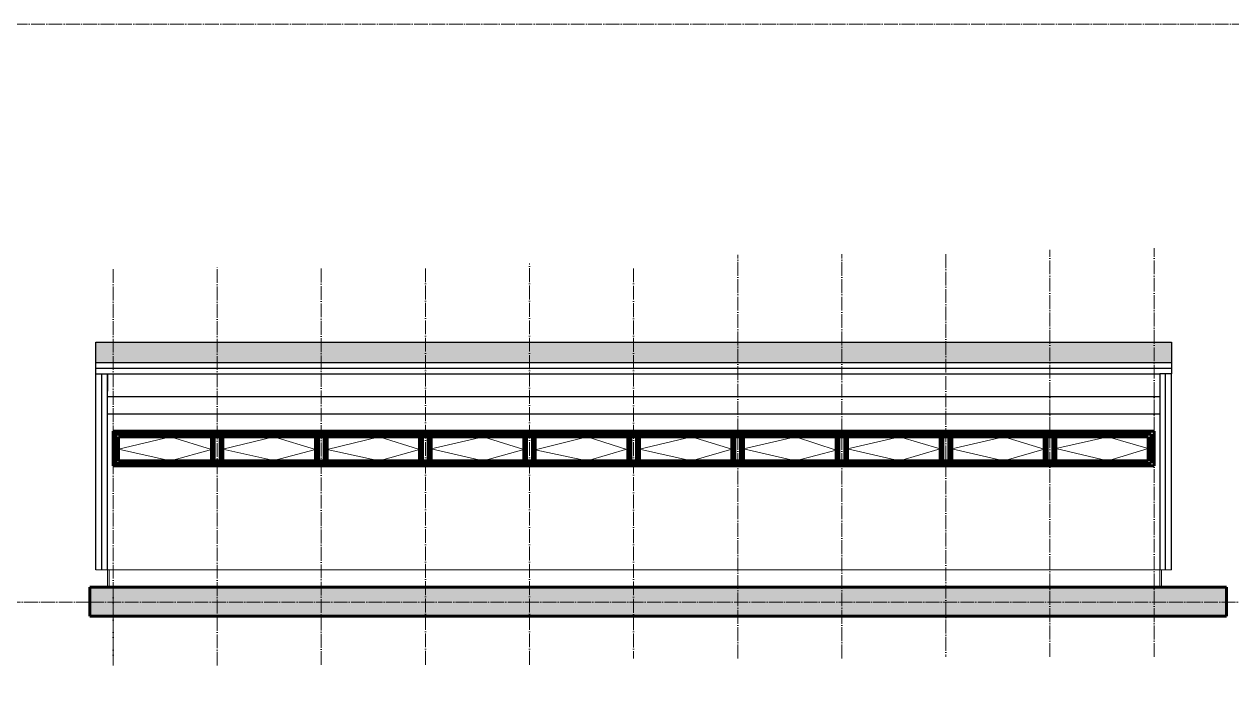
# Model space of a CAD drawing. Header units: millimetres. Extents: x 1561430 to 1571060, y 2338741 to 2341810.
# Drawn here: x 1565185 to 1567273, y 2340672 to 2341810 of the extents above; entities that cross this region are included whole.
import ezdxf

# ---------------------------------------------------------------- set-up
doc = ezdxf.new("R2010")
doc.units = ezdxf.units.MM
doc.linetypes.add('ACAD_ISO04W100', pattern=[30, 24, -3, 0, -3])
for name, color, linetype, lineweight in [('EIXOS', 251, 'ACAD_ISO04W100', 9), ('HACH_SÓLIDA', 252, 'Continuous', 9), ('LINHA FINA', 1, 'Continuous', 9), ('LINHA GROSSA', 6, 'Continuous', 60), ('LINHA MÉDIA', 3, 'Continuous', 30)]:
    doc.layers.add(name, color=color, linetype=linetype, lineweight=lineweight)
doc.layers.add('VP', color=251, linetype='ACAD_ISO04W100', lineweight=9, plot=False)

msp = doc.modelspace()

# ---------------------------------------------------------------- hatches: boundary and pattern name
at = {"layer": 'EIXOS'}
h = msp.add_hatch(color=256, dxfattribs=at)
h.dxf.hatch_style = 1
h.paths.add_polyline_path([(1565518.5, 2340835.6), (1565338.5, 2340835.6), (1565338.5, 2340809.8), (1565518.5, 2340809.8)])
h.paths.add_polyline_path([(1565338.5, 2340835.6), (1565298.5, 2340835.6), (1565298.5, 2340809.8), (1565338.5, 2340809.8)])
h.paths.add_polyline_path([(1565338.5, 2340809.8), (1565298.5, 2340809.8), (1565298.5, 2340785.6), (1565303.8, 2340785.6), (1565338.5, 2340785.6)])
h.paths.add_polyline_path([(1565518.5, 2340809.8), (1565338.5, 2340809.8), (1565338.5, 2340785.6), (1565518.5, 2340785.6)])
h.paths.add_polyline_path([(1565698.5, 2340809.8), (1565518.5, 2340809.8), (1565518.5, 2340785.6), (1565698.5, 2340785.6)])
h.paths.add_polyline_path([(1565698.5, 2340835.6), (1565518.5, 2340835.6), (1565518.5, 2340809.8), (1565698.5, 2340809.8)])
h.paths.add_polyline_path([(1565878.5, 2340835.6), (1565698.5, 2340835.6), (1565698.5, 2340809.8), (1565878.5, 2340809.8)])
h.paths.add_polyline_path([(1565878.5, 2340809.8), (1565698.5, 2340809.8), (1565698.5, 2340785.6), (1565878.5, 2340785.6)])
h.paths.add_polyline_path([(1566058.5, 2340809.8), (1565878.5, 2340809.8), (1565878.5, 2340785.6), (1566058.5, 2340785.6)])
h.paths.add_polyline_path([(1566058.5, 2340835.6), (1565878.5, 2340835.6), (1565878.5, 2340809.8), (1566058.5, 2340809.8)])
h.paths.add_polyline_path([(1566238.5, 2340809.8), (1566058.5, 2340809.8), (1566058.5, 2340785.6), (1566238.5, 2340785.6)])
h.paths.add_polyline_path([(1566238.5, 2340835.6), (1566058.5, 2340835.6), (1566058.5, 2340809.8), (1566238.5, 2340809.8)])
h.paths.add_polyline_path([(1566418.5, 2340835.6), (1566238.5, 2340835.6), (1566238.5, 2340809.8), (1566418.5, 2340809.8)])
h.paths.add_polyline_path([(1566418.5, 2340809.8), (1566238.5, 2340809.8), (1566238.5, 2340785.6), (1566418.5, 2340785.6)])
h.paths.add_polyline_path([(1566598.5, 2340809.8), (1566418.5, 2340809.8), (1566418.5, 2340785.6), (1566598.5, 2340785.6)])
h.paths.add_polyline_path([(1566598.5, 2340835.6), (1566418.5, 2340835.6), (1566418.5, 2340809.8), (1566598.5, 2340809.8)])
h.paths.add_polyline_path([(1566778.5, 2340835.6), (1566598.5, 2340835.6), (1566598.5, 2340809.8), (1566778.5, 2340809.8)])
h.paths.add_polyline_path([(1566778.5, 2340809.8), (1566598.5, 2340809.8), (1566598.5, 2340785.6), (1566778.5, 2340785.6)])
h.paths.add_polyline_path([(1566958.5, 2340809.8), (1566778.5, 2340809.8), (1566778.5, 2340785.6), (1566958.5, 2340785.6)])
h.paths.add_polyline_path([(1566958.5, 2340835.6), (1566778.5, 2340835.6), (1566778.5, 2340809.8), (1566958.5, 2340809.8)])
h.paths.add_polyline_path([(1567138.5, 2340835.6), (1566958.5, 2340835.6), (1566958.5, 2340809.8), (1567138.5, 2340809.8)])
h.paths.add_polyline_path([(1567138.5, 2340809.8), (1566958.5, 2340809.8), (1566958.5, 2340785.6), (1567138.5, 2340785.6)])
h.paths.add_polyline_path([(1567263.8, 2340809.8), (1567138.5, 2340809.8), (1567138.5, 2340785.6), (1567263.8, 2340785.6)])
h.paths.add_polyline_path([(1567263.8, 2340835.6), (1567138.5, 2340835.6), (1567138.5, 2340809.8), (1567263.8, 2340809.8)])
h.paths.add_polyline_path([(1565393.2, 2338926.3), (1565315.8, 2338926.3), (1565315.8, 2338904.4), (1565393.2, 2338904.4)])
h.paths.add_polyline_path([(1565393.2, 2338954.4), (1565315.8, 2338954.4), (1565315.8, 2338926.3), (1565393.2, 2338926.3)])
h.paths.add_polyline_path([(1565573.2, 2338954.4), (1565393.2, 2338954.4), (1565393.2, 2338926.3), (1565573.2, 2338926.3)])
h.paths.add_polyline_path([(1565573.2, 2338926.3), (1565393.2, 2338926.3), (1565393.2, 2338904.4), (1565573.2, 2338904.4)])
h.paths.add_polyline_path([(1565753.2, 2338926.3), (1565573.2, 2338926.3), (1565573.2, 2338904.4), (1565753.2, 2338904.4)])
h.paths.add_polyline_path([(1565753.2, 2338954.4), (1565573.2, 2338954.4), (1565573.2, 2338926.3), (1565753.2, 2338926.3)])
h.paths.add_polyline_path([(1565933.2, 2338954.4), (1565923.2, 2338954.4), (1565753.2, 2338954.4), (1565753.2, 2338926.3), (1565933.2, 2338926.3)])
h.paths.add_polyline_path([(1565933.2, 2338926.3), (1565753.2, 2338926.3), (1565753.2, 2338904.4), (1565933.2, 2338904.4)])
h.paths.add_polyline_path([(1566113.2, 2338926.3), (1565933.2, 2338926.3), (1565933.2, 2338904.4), (1566113.2, 2338904.4)])
h.paths.add_polyline_path([(1566113.2, 2338954.4), (1565933.2, 2338954.4), (1565933.2, 2338926.3), (1566113.2, 2338926.3)])
h.paths.add_polyline_path([(1566293.2, 2338954.4), (1566283.2, 2338954.4), (1566113.2, 2338954.4), (1566113.2, 2338926.3), (1566293.2, 2338926.3)])
h.paths.add_polyline_path([(1566293.2, 2338926.3), (1566113.2, 2338926.3), (1566113.2, 2338904.4), (1566293.2, 2338904.4)])
h.paths.add_polyline_path([(1566473.2, 2338926.3), (1566293.2, 2338926.3), (1566293.2, 2338904.4), (1566473.2, 2338904.4)])
h.paths.add_polyline_path([(1566473.2, 2338954.4), (1566293.2, 2338954.4), (1566293.2, 2338926.3), (1566473.2, 2338926.3)])
h.paths.add_polyline_path([(1566653.2, 2338954.4), (1566473.2, 2338954.4), (1566473.2, 2338926.3), (1566653.2, 2338926.3)])
h.paths.add_polyline_path([(1566833.2, 2338954.4), (1566823.2, 2338954.4), (1566653.2, 2338954.4), (1566653.2, 2338926.3), (1566833.2, 2338926.3)])
h.paths.add_polyline_path([(1567013.2, 2338954.4), (1566833.2, 2338954.4), (1566833.2, 2338926.3), (1567013.2, 2338926.3)])
h.paths.add_polyline_path([(1567193.2, 2338954.4), (1567013.2, 2338954.4), (1567013.2, 2338926.3), (1567193.2, 2338926.3)])
h.paths.add_polyline_path([(1567193.2, 2338926.3), (1567013.2, 2338926.3), (1567013.2, 2338904.4), (1567193.2, 2338904.4)])
h.paths.add_polyline_path([(1567013.2, 2338926.3), (1566833.2, 2338926.3), (1566833.2, 2338904.4), (1567013.2, 2338904.4)])
h.paths.add_polyline_path([(1566833.2, 2338926.3), (1566653.2, 2338926.3), (1566653.2, 2338904.4), (1566833.2, 2338904.4)])
h.paths.add_polyline_path([(1566653.2, 2338926.3), (1566473.2, 2338926.3), (1566473.2, 2338904.4), (1566653.2, 2338904.4)])
h.paths.add_polyline_path([(1567215.8, 2338954.4), (1567193.2, 2338954.4), (1567193.2, 2338926.3), (1567215.8, 2338926.3)])
h.paths.add_polyline_path([(1567215.8, 2338926.3), (1567193.2, 2338926.3), (1567193.2, 2338904.4), (1567215.8, 2338904.4)])
h.paths.add_polyline_path([(1569397.2, 2339977.2), (1568668.9, 2339977.2), (1568633, 2339937.2), (1568240.8, 2339937.2), (1567172.2, 2339937.2), (1567172.2, 2339887.2), (1569397.2, 2339887.2)])
h.paths.add_polyline_path([(1569397.2, 2340287.2), (1568947.2, 2340287.2), (1568668.9, 2339977.2), (1569397.2, 2339977.2)])
h.paths.add_polyline_path([(1563658.5, 2340274.7), (1563653.5, 2340274.7), (1563653.5, 2340263.7), (1563658.5, 2340263.7)])
h.paths.add_polyline_path([(1563663.5, 2340274.7), (1563658.5, 2340274.7), (1563658.5, 2340263.7), (1563663.5, 2340263.7)])
h.paths.add_polyline_path([(1563658.5, 2340464.7), (1563653.5, 2340464.7), (1563653.5, 2340274.7), (1563658.5, 2340274.7)])
h.paths.add_polyline_path([(1563663.5, 2340464.7), (1563658.5, 2340464.7), (1563658.5, 2340274.7), (1563663.5, 2340274.7)])
h.paths.add_polyline_path([(1563663.5, 2340554.7), (1563658.5, 2340554.7), (1563658.5, 2340514.7), (1563663.5, 2340514.7)])
h.paths.add_polyline_path([(1563658.5, 2340554.7), (1563653.5, 2340554.7), (1563653.5, 2340514.7), (1563658.5, 2340514.7)])
h.paths.add_polyline_path([(1562713.5, 2340562), (1562708.5, 2340562.1), (1562708.5, 2340533.7), (1562713.5, 2340533.7)])
h.paths.add_polyline_path([(1562708.5, 2340562.1), (1562703.5, 2340562.1), (1562703.5, 2340533.7), (1562708.5, 2340533.7)])
h.paths.add_polyline_path([(1562713.5, 2340573.5), (1562708.5, 2340573.6), (1562708.5, 2340562.1), (1562713.5, 2340562)])
h.paths.add_polyline_path([(1562708.5, 2340573.6), (1562703.5, 2340573.7), (1562703.5, 2340562.1), (1562708.5, 2340562.1)])
h.paths.add_polyline_path([(1563103.5, 2340273.7), (1562713.5, 2340273.7), (1562713.5, 2340263.7), (1563103.5, 2340263.7)], flags=17)
h.paths.add_polyline_path([(1563388.5, 2340274.7), (1563192.6, 2340274.7), (1563192.6, 2340274.7), (1563192.6, 2340274.7), (1563113.5, 2340274.7), (1563113.5, 2340263.7), (1563388.5, 2340263.7)])
h.paths.add_polyline_path([(1563113.5, 2340274.7), (1563103.5, 2340274.7), (1562713.5, 2340273.7), (1563103.5, 2340273.7), (1563103.5, 2340263.7), (1563113.5, 2340263.7)])
h.paths.add_polyline_path([(1563398.5, 2340274.7), (1563388.5, 2340274.7), (1563388.5, 2340263.7), (1563398.5, 2340263.7)])
h.paths.add_polyline_path([(1563653.5, 2340274.7), (1563398.5, 2340274.7), (1563398.5, 2340263.7), (1563653.5, 2340263.7)])
at = {"layer": 'HACH_SÓLIDA'}
h = msp.add_hatch(dxfattribs=at)
h.set_pattern_fill('GOST_WOOD', color=256)
h.set_pattern_definition([(90, (10201.001, 1963.714), (6, -4e-16), [10, -2]), (90, (10203.001, 1961.714), (6, -4e-16), [6, -1.5, 3, -1.5]), (90, (10205.001, 1958.714), (6, -4e-16), [10, -2])])
h.paths.add_polyline_path([(1565518.5, 2341259.6), (1565338.5, 2341259.6), (1565338.5, 2341224.6), (1565518.5, 2341224.6)])
h.paths.add_polyline_path([(1565698.5, 2341259.6), (1565518.5, 2341259.6), (1565518.5, 2341224.6), (1565698.5, 2341224.6)])
h.paths.add_polyline_path([(1565878.5, 2341259.6), (1565698.5, 2341259.6), (1565698.5, 2341224.6), (1565878.5, 2341224.6)])
h.paths.add_polyline_path([(1565338.5, 2341259.6), (1565308.9, 2341259.6), (1565308.9, 2341224.6), (1565338.5, 2341224.6)])
h.paths.add_polyline_path([(1566058.5, 2341259.6), (1565878.5, 2341259.6), (1565878.5, 2341224.6), (1566058.5, 2341224.6)])
h.paths.add_polyline_path([(1566238.5, 2341259.6), (1566058.5, 2341259.6), (1566058.5, 2341224.6), (1566238.5, 2341224.6)])
h.paths.add_polyline_path([(1566418.5, 2341259.6), (1566238.5, 2341259.6), (1566238.5, 2341224.6), (1566418.5, 2341224.6)])
h.paths.add_polyline_path([(1566598.5, 2341259.6), (1566418.5, 2341259.6), (1566418.5, 2341224.6), (1566598.5, 2341224.6)])
h.paths.add_polyline_path([(1566778.5, 2341259.6), (1566598.5, 2341259.6), (1566598.5, 2341224.6), (1566778.5, 2341224.6)])
h.paths.add_polyline_path([(1566958.5, 2341259.6), (1566778.5, 2341259.6), (1566778.5, 2341224.6), (1566958.5, 2341224.6)])
h.paths.add_polyline_path([(1567138.5, 2341259.6), (1566958.5, 2341259.6), (1566958.5, 2341224.6), (1567138.5, 2341224.6)])
h.paths.add_polyline_path([(1567168.5, 2341259.6), (1567138.5, 2341259.6), (1567138.5, 2341224.6), (1567168.5, 2341224.6)])

# ---------------------------------------------------------------- linework, layer by layer
at = {"layer": 'EIXOS'}
for p, q in [((1566958.5, 2340715), (1566958.5, 2341419.5)), ((1567138.5, 2340715), (1567138.5, 2341422.5)), ((1566058.5, 2340701.5), (1566058.5, 2341396)), ((1566418.5, 2340712.3), (1566418.5, 2341411)), ((1566598.5, 2340712.3), (1566598.5, 2341411.7)), ((1566778.5, 2341411.7), (1566778.5, 2340715)), ((1565338.5, 2340699.9), (1565338.5, 2341386.9)), ((1565518.5, 2340699.9), (1565518.5, 2341389.6)), ((1565698.5, 2341386.9), (1565698.5, 2340701.5)), ((1565878.5, 2340701.5), (1565878.5, 2341387.4)), ((1566238.5, 2341387.4), (1566238.5, 2340712.3)), ((1565338.5, 2340835.6), (1565338.5, 2340699.9)), ((1565298.5, 2340809.8), (1565036, 2340809.8)), ((1565298.5, 2340809.8), (1567437, 2340809.8))]:
    msp.add_line(p, q, dxfattribs=at)
at = {"layer": 'LINHA FINA'}
for p, q in [((1565347.6, 2341074.3), (1565437.6, 2341095.6)), ((1565437.6, 2341095.6), (1565508.5, 2341073.7)), ((1565528.5, 2341074.5), (1565616.3, 2341095.6)), ((1565616.3, 2341095.6), (1565688.5, 2341073.8)), ((1565708.5, 2341073.9), (1565798.5, 2341095.6)), ((1565798.5, 2341095.6), (1565868.5, 2341074.2)), ((1565888.5, 2341075), (1565978.5, 2341095.6)), ((1565978.5, 2341095.6), (1566048.5, 2341073.9)), ((1566158.5, 2341095.6), (1566068.5, 2341073.5)), ((1566228.5, 2341073.5), (1566158.5, 2341095.6)), ((1566248.5, 2341074.3), (1566338.5, 2341095.6)), ((1566338.5, 2341095.6), (1566408.5, 2341074.3)), ((1566518.6, 2341095.6), (1566428.6, 2341075.1)), ((1566588.5, 2341073), (1566518.6, 2341095.6)), ((1566608.5, 2341074.9), (1566698.5, 2341095.6)), ((1566698.5, 2341095.6), (1566768.5, 2341074.9)), ((1566878.5, 2341095.6), (1566788.5, 2341075.2)), ((1566948.5, 2341074.3), (1566878.5, 2341095.6)), ((1567058.5, 2341095.6), (1566968.5, 2341075.6)), ((1567128.5, 2341075.6), (1567058.5, 2341095.6)), ((1565347.6, 2341054.1), (1565347.6, 2341074.3)), ((1565347.6, 2341074.3), (1565437.6, 2341054.1)), ((1565508.5, 2341073.7), (1565437.6, 2341054.1)), ((1565528.5, 2341054.1), (1565528.5, 2341074.5)), ((1565528.5, 2341074.5), (1565616.3, 2341054.6)), ((1565688.5, 2341073.8), (1565616.3, 2341054.6)), ((1565688.5, 2341054.1), (1565688.5, 2341073.8)), ((1565708.5, 2341054.1), (1565708.5, 2341073.9)), ((1565708.5, 2341073.9), (1565798.5, 2341054.1)), ((1565868.5, 2341074.2), (1565798.5, 2341054.1)), ((1565888.5, 2341075), (1565978.5, 2341054.1)), ((1566048.5, 2341073.9), (1565978.5, 2341054.1)), ((1566068.5, 2341073.5), (1566158.5, 2341054.1)), ((1566228.5, 2341074.8), (1566158.5, 2341054.1)), ((1566338.5, 2341054.1), (1566248.5, 2341074.3)), ((1566408.5, 2341074.3), (1566338.5, 2341054.1)), ((1566428.6, 2341075.1), (1566518.6, 2341054.1)), ((1566588.5, 2341073), (1566518.6, 2341054.1)), ((1566698.5, 2341054.1), (1566608.5, 2341074.9)), ((1566768.5, 2341074.9), (1566698.5, 2341054.1)), ((1566788.5, 2341075.2), (1566878.5, 2341054.1)), ((1566948.5, 2341074.3), (1566878.5, 2341054.1)), ((1567058.5, 2341054.1), (1566968.5, 2341075.6)), ((1567128.5, 2341075.6), (1567058.5, 2341054.1)), ((1565347.6, 2341054.1), (1565437.6, 2341054.1)), ((1565437.6, 2341054.1), (1565347.6, 2341054.1)), ((1565437.6, 2341054.1), (1565347.6, 2341054.1)), ((1565437.6, 2341054.1), (1565437.6, 2341054.1)), ((1565437.6, 2341054.1), (1565437.6, 2341054.1)), ((1565437.6, 2341054.1), (1565508.5, 2341054.1)), ((1565528.5, 2341054.1), (1565618.5, 2341054.1)), ((1565618.5, 2341054.1), (1565528.5, 2341054.1)), ((1565708.5, 2341054.1), (1565798.5, 2341054.1)), ((1565888.5, 2341054.1), (1565978.5, 2341054.1)), ((1566068.5, 2341054.1), (1566158.5, 2341054.1)), ((1566428.6, 2341054.1), (1566518.6, 2341054.1)), ((1566518.6, 2341054.1), (1566428.6, 2341054.1)), ((1566608.5, 2341054.1), (1566698.5, 2341054.1)), ((1566788.5, 2341054.1), (1566878.5, 2341054.1)), ((1566968.5, 2341054.1), (1567058.5, 2341054.1)), ((1565308.9, 2340865.6), (1567168.5, 2340865.6)), ((1565328.6, 2340865.6), (1565328.6, 2340835.6)), ((1565331.6, 2340865.6), (1565328.6, 2340865.6)), ((1565331.6, 2340835.6), (1565331.6, 2340865.6)), ((1567148.5, 2340865.6), (1567148.5, 2340835.6)), ((1567151.5, 2340865.6), (1567148.5, 2340865.6)), ((1567151.5, 2340835.6), (1567151.5, 2340865.6)), ((1565328.6, 2340835.6), (1565331.6, 2340835.6)), ((1567148.5, 2340835.6), (1567151.5, 2340835.6))]:
    msp.add_line(p, q, dxfattribs=at)
at = {"layer": 'LINHA GROSSA'}
for p, q in [((1565338.5, 2341045.6), (1565338.5, 2341105.6)), ((1565338.5, 2341105.6), (1567138.5, 2341105.6)), ((1565338.5, 2341105.6), (1565338.9, 2341100.6)), ((1565338.9, 2341100.6), (1567133.5, 2341100.6)), ((1565343.5, 2341045.6), (1565343.5, 2341105.6)), ((1567133.5, 2341100.6), (1567133.5, 2341050.4)), ((1567138.5, 2341105.6), (1567138.5, 2341045.6)), ((1567128.5, 2341095.6), (1565347.6, 2341095.6)), ((1565347.6, 2341095.6), (1565347.6, 2341054.1)), ((1565508.5, 2341054.1), (1565508.5, 2341095.6)), ((1565513.5, 2341054.1), (1565513.5, 2341095.6)), ((1565513.5, 2341095.6), (1565523.5, 2341095.6)), ((1565523.5, 2341095.6), (1565523.5, 2341054.1)), ((1565528.5, 2341054.1), (1565528.5, 2341095.6)), ((1565688.5, 2341054.1), (1565688.5, 2341095.6)), ((1565693.5, 2341054.1), (1565693.5, 2341095.6)), ((1565703.5, 2341054.1), (1565703.5, 2341095.6)), ((1565708.5, 2341054.1), (1565708.5, 2341095.6)), ((1565868.5, 2341054.1), (1565868.5, 2341095.6)), ((1565873.5, 2341054.1), (1565873.5, 2341095.6)), ((1565873.5, 2341095.6), (1565883.5, 2341095.6)), ((1565883.5, 2341095.6), (1565883.5, 2341054.1)), ((1565888.5, 2341054.1), (1565888.5, 2341095.6)), ((1566048.5, 2341054.1), (1566048.5, 2341095.6)), ((1566053.5, 2341054.1), (1566053.5, 2341095.6)), ((1566063.5, 2341054.1), (1566063.5, 2341095.6)), ((1566068.5, 2341054.1), (1566068.5, 2341095.6)), ((1566228.5, 2341054.1), (1566228.5, 2341095.6)), ((1566233.5, 2341054.1), (1566233.5, 2341095.6)), ((1566243.5, 2341054.1), (1566243.5, 2341095.6)), ((1566248.5, 2341054.1), (1566248.5, 2341095.6)), ((1566408.5, 2341054.1), (1566408.5, 2341095.6)), ((1566413.5, 2341054.1), (1566413.6, 2341095.6)), ((1566413.6, 2341095.6), (1566423.6, 2341095.6)), ((1566423.6, 2341095.6), (1566423.6, 2341054.1)), ((1566428.6, 2341054.1), (1566428.6, 2341095.6)), ((1566588.5, 2341054.1), (1566588.5, 2341095.6)), ((1566593.5, 2341054.1), (1566593.5, 2341095.6)), ((1566603.5, 2341054.1), (1566603.5, 2341095.6)), ((1566608.5, 2341054.1), (1566608.5, 2341095.6)), ((1566768.5, 2341054.1), (1566768.5, 2341095.6)), ((1566773.5, 2341054.1), (1566773.5, 2341095.6)), ((1566783.5, 2341054.1), (1566783.5, 2341095.6)), ((1566788.5, 2341054.1), (1566788.5, 2341095.6)), ((1566948.5, 2341054.1), (1566948.5, 2341095.6)), ((1566953.5, 2341054.1), (1566953.5, 2341095.6)), ((1566963.5, 2341054.1), (1566963.5, 2341095.6)), ((1566968.5, 2341054.1), (1566968.5, 2341095.6)), ((1567128.5, 2341095.6), (1567128.5, 2341054.1)), ((1565338.5, 2341045.6), (1565340, 2341050.4)), ((1567138.5, 2341045.6), (1565338.5, 2341045.6)), ((1565338.5, 2341045.6), (1565343.5, 2341045.6)), ((1565340, 2341050.4), (1567133.5, 2341050.4)), ((1565347.6, 2341054.1), (1567128.5, 2341054.1)), ((1565513.5, 2341054.1), (1565508.5, 2341054.1)), ((1565518.5, 2341054.1), (1565513.5, 2341054.1)), ((1565523.5, 2341054.1), (1565518.5, 2341054.1)), ((1565523.5, 2341054.1), (1565528.5, 2341054.1)), ((1565693.5, 2341054.1), (1565688.5, 2341054.1)), ((1565698.5, 2341054.1), (1565693.5, 2341054.1)), ((1565698.5, 2341054.1), (1565703.5, 2341054.1)), ((1565703.5, 2341054.1), (1565708.5, 2341054.1)), ((1565873.5, 2341054.1), (1565868.5, 2341054.1)), ((1565878.5, 2341054.1), (1565873.5, 2341054.1)), ((1565883.5, 2341054.1), (1565888.5, 2341054.1)), ((1566053.5, 2341054.1), (1566048.5, 2341054.1)), ((1566058.5, 2341054.1), (1566053.5, 2341054.1)), ((1566058.5, 2341054.1), (1566063.5, 2341054.1)), ((1566063.5, 2341054.1), (1566068.5, 2341054.1)), ((1566233.5, 2341054.1), (1566228.5, 2341054.1)), ((1566238.5, 2341054.1), (1566233.5, 2341054.1)), ((1566238.5, 2341054.1), (1566243.5, 2341054.1)), ((1566243.5, 2341054.1), (1566248.5, 2341054.1)), ((1566413.5, 2341054.1), (1566408.5, 2341054.1)), ((1566418.5, 2341054.1), (1566413.5, 2341054.1)), ((1566423.6, 2341054.1), (1566428.6, 2341054.1)), ((1566593.5, 2341054.1), (1566588.5, 2341054.1)), ((1566598.5, 2341054.1), (1566593.5, 2341054.1)), ((1566598.5, 2341054.1), (1566603.5, 2341054.1)), ((1566603.5, 2341054.1), (1566608.5, 2341054.1)), ((1566773.5, 2341054.1), (1566768.5, 2341054.1)), ((1566778.5, 2341054.1), (1566773.5, 2341054.1)), ((1566778.5, 2341054.1), (1566783.5, 2341054.1)), ((1566783.5, 2341054.1), (1566788.5, 2341054.1)), ((1566953.5, 2341054.1), (1566948.5, 2341054.1)), ((1566958.5, 2341054.1), (1566953.5, 2341054.1)), ((1566958.5, 2341054.1), (1566963.5, 2341054.1)), ((1566963.5, 2341054.1), (1566968.5, 2341054.1)), ((1567133.5, 2341050.4), (1567128.5, 2341050.4)), ((1567133.5, 2341050.4), (1567128.5, 2341050.4)), ((1567138.5, 2341045.6), (1567133.5, 2341045.6)), ((1567263.8, 2340835.6), (1565298.5, 2340835.6)), ((1565298.5, 2340835.6), (1565298.5, 2340785.6)), ((1567263.8, 2340785.6), (1567263.8, 2340835.6)), ((1565298.5, 2340785.6), (1565303.8, 2340785.6)), ((1565303.8, 2340785.6), (1567263.8, 2340785.6))]:
    msp.add_line(p, q, dxfattribs=at)
at = {"layer": 'LINHA MÉDIA'}
for p, q in [((1565308.9, 2341224.6), (1565308.9, 2341259.6)), ((1565308.9, 2341259.6), (1567168.5, 2341259.6)), ((1567168.5, 2341259.6), (1567168.5, 2341224.6)), ((1565308.9, 2341214.6), (1565308.9, 2341224.6)), ((1565308.9, 2341224.6), (1567168.5, 2341224.6)), ((1567168.5, 2341224.6), (1567168.5, 2341204.6)), ((1565308.9, 2341204.6), (1565308.9, 2341214.6)), ((1565308.9, 2341214.6), (1567168.5, 2341214.6)), ((1565308.9, 2340865.6), (1565308.9, 2341204.6)), ((1565308.9, 2341204.6), (1565318.9, 2341204.6)), ((1565318.9, 2340865.6), (1565318.9, 2341204.6)), ((1565318.9, 2341204.6), (1565328.6, 2341204.6)), ((1565328.6, 2340865.6), (1565328.6, 2341204.6)), ((1565328.6, 2341204.6), (1567138.5, 2341204.6)), ((1565328.6, 2341204.6), (1565328.6, 2341174.6)), ((1567138.5, 2341204.6), (1567148.5, 2341204.6)), ((1567148.5, 2341204.6), (1567148.5, 2340865.6)), ((1567158.5, 2341204.6), (1567148.5, 2341204.6)), ((1567158.5, 2340865.6), (1567158.5, 2341204.6)), ((1567168.5, 2341204.6), (1567158.5, 2341204.6)), ((1567168.5, 2341214.6), (1567168.5, 2341204.6)), ((1567168.5, 2340865.6), (1567168.5, 2341204.6)), ((1565328.6, 2341135.6), (1565328.6, 2341165.6)), ((1565328.6, 2341165.6), (1567138.5, 2341165.6)), ((1567138.5, 2341165.6), (1567138.5, 2341165.6)), ((1567138.5, 2341165.6), (1567138.5, 2341165.6)), ((1567138.5, 2341165.6), (1567148.5, 2341165.6)), ((1565328.6, 2341105.6), (1565328.6, 2341135.6)), ((1565328.6, 2341135.6), (1567148.5, 2341135.6))]:
    msp.add_line(p, q, dxfattribs=at)
at = {"layer": 'VP'}
msp.add_lwpolyline([(1561430, 2338750), (1571060, 2338750), (1571060, 2341810), (1561430, 2341810)], close=True, dxfattribs=at)

doc.saveas('drawing.dxf')
